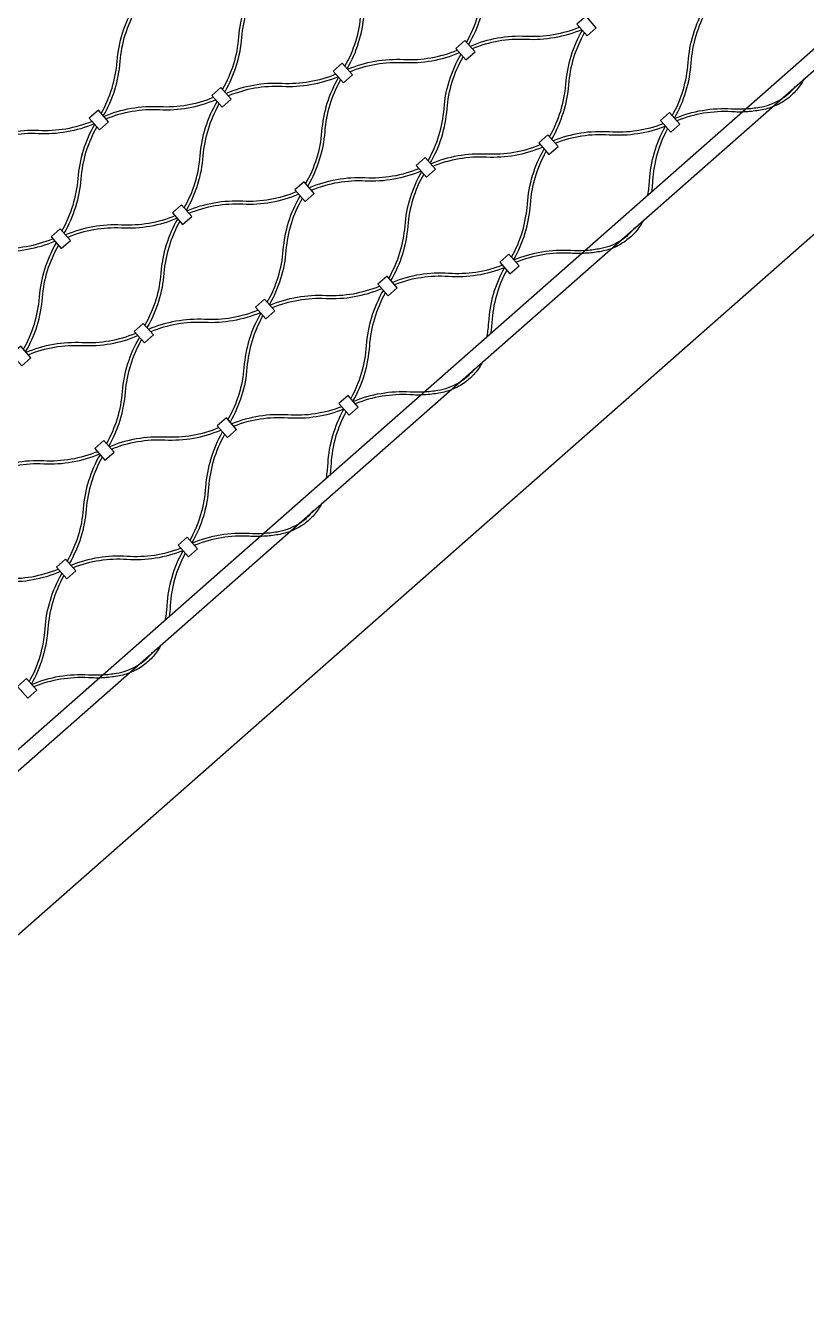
# Model space of a CAD drawing. Header units: millimetres. Extents: x 832728086 to 834530684, y 817551485 to 818349469.
# Drawn here: x 834420101 to 834420487, y 817817777 to 817818410 of the extents above; entities that cross this region are included whole.
import ezdxf

# ---------------------------------------------------------------- set-up
doc = ezdxf.new("R2010")
doc.units = ezdxf.units.MM
doc.header["$LTSCALE"] = 100
doc.layers.add('056-Railing-l', color=6, linetype='Continuous', lineweight=25)
doc.layers.add('A-COLS', color=3, linetype='Continuous')
doc.layers.add('mesh- l', color=8, linetype='Continuous')

msp = doc.modelspace()

# ---------------------------------------------------------------- linework, layer by layer
at = {"layer": '056-Railing-l'}
for points in [[(834419902.8527, 817817881.3366), (834421009.8148, 817818855.5461)], [(834419908.138, 817817875.3311), (834421015.1, 817818849.5406)]]:
    msp.add_lwpolyline(points, dxfattribs=at)
at = {"layer": 'A-COLS'}
msp.add_line((834424152.0256, 817821529.0111, 0.0052), (834419835.8825, 817817730.4819, 0.0052), dxfattribs=at)
at = {"layer": 'mesh- l'}
for points in [[(834420335.0137, 817818454.5942, 0.05643381), (834420329.3221, 817818441.6482, 0.05608633), (834420326.6594, 817818427.7581, -0.05520174), (834420324.1263, 817818414.417, -0.05548959), (834420318.7288, 817818401.9573)], [(834420336.0806, 817818453.382, 0.05541212), (834420330.6967, 817818440.9339, 0.05509445), (834420328.1694, 817818427.6079, -0.0561917), (834420325.5007, 817818413.7028, -0.05650781), (834420319.7954, 817818400.7453)], [(834420258.6476, 817818390.0027, 0.05541212), (834420264.0315, 817818402.4509, 0.05509445), (834420266.5588, 817818415.7768, -0.0561917), (834420269.2274, 817818429.682, -0.05650781), (834420274.9328, 817818442.6394)], [(834420259.7144, 817818388.7905, 0.05643381), (834420265.406, 817818401.7365, 0.05608633), (834420268.0687, 817818415.6267, -0.05520174), (834420270.6018, 817818428.9677, -0.05548959), (834420275.9994, 817818441.4274)], [(834420214.3205, 817818431.2882, 0.05643381), (834420208.6289, 817818418.3422, 0.05608633), (834420205.9662, 817818404.452, -0.05520174), (834420203.4331, 817818391.111, -0.05548959), (834420198.0356, 817818378.6513)], [(834420215.3874, 817818430.076, 0.05541212), (834420210.0035, 817818417.6278, 0.05509445), (834420207.4762, 817818404.3019, -0.0561917), (834420204.8075, 817818390.3967, -0.05650781), (834420199.1022, 817818377.4393)], [(834420137.9544, 817818366.6967, 0.05541212), (834420143.3383, 817818379.1448, 0.05509445), (834420145.8656, 817818392.4708, -0.0561917), (834420148.5342, 817818406.3759, -0.05650781), (834420154.2396, 817818419.3333)], [(834420139.0212, 817818365.4845, 0.05643381), (834420144.7128, 817818378.4305, 0.05608633), (834420147.3755, 817818392.3206, -0.05520174), (834420149.9086, 817818405.6617, -0.05548959), (834420155.3062, 817818418.1214)], [(834420420.6751, 817818365.5559, 0.05501314), (834420426.0367, 817818378.2522, 0.05502564), (834420428.5002, 817818391.8122, -0.05608013), (834420431.1018, 817818405.9624, -0.05606721), (834420436.7823, 817818419.1808)], [(834420421.7478, 817818364.3371, 0.05606721), (834420427.4283, 817818377.5556, 0.05608013), (834420430.0298, 817818391.7057, -0.05502564), (834420432.4934, 817818405.2657, -0.05501314), (834420437.8549, 817818417.962)], [(834420374.8366, 817818409.3448, -0.05541212), (834420361.8053, 817818405.5861, -0.05509445), (834420348.2662, 817818404.7725, 0.0561917), (834420334.1347, 817818403.8922, 0.05650781), (834420320.5574, 817818399.8794)], [(834420375.9035, 817818408.1326, -0.05643381), (834420362.3392, 817818404.132, -0.05608633), (834420348.2233, 817818403.2557, 0.05520174), (834420334.6685, 817818402.4382, 0.05548959), (834420321.624, 817818398.6675)], [(834420376.1343, 817818407.8703, 0.05643381), (834420370.4427, 817818394.9243, 0.05608633), (834420367.7799, 817818381.0342, -0.05520174), (834420365.2468, 817818367.6931, -0.05548959), (834420359.8493, 817818355.2334)], [(834420377.2011, 817818406.6581, 0.05541212), (834420371.8172, 817818394.21, 0.05509445), (834420369.2899, 817818380.884, -0.0561917), (834420366.6213, 817818366.9789, -0.05650781), (834420360.9159, 817818354.0215)], [(834420259.9452, 817818388.5283, -0.05643381), (834420273.5095, 817818392.5288, -0.05608633), (834420287.6253, 817818393.4052, 0.05520174), (834420301.1801, 817818394.2226, 0.05548959), (834420314.2246, 817818397.9933)], [(834420261.012, 817818387.316, -0.05541212), (834420274.0433, 817818391.0747, -0.05509445), (834420287.5824, 817818391.8883, 0.0561917), (834420301.7139, 817818392.7686, 0.05650781), (834420315.2912, 817818396.7814)], [(834420299.7681, 817818343.2788, 0.05541212), (834420305.152, 817818355.727, 0.05509445), (834420307.6793, 817818369.0529, -0.0561917), (834420310.3479, 817818382.9581, -0.05650781), (834420316.0533, 817818395.9155)], [(834420300.8349, 817818342.0666, 0.05643381), (834420306.5265, 817818355.0126, 0.05608633), (834420309.1893, 817818368.9028, -0.05520174), (834420311.7224, 817818382.2439, -0.05548959), (834420317.1199, 817818394.7036)], [(834420254.1434, 817818386.0388, -0.05541212), (834420241.1121, 817818382.2801, -0.05509445), (834420227.573, 817818381.4665, 0.0561917), (834420213.4415, 817818380.5862, 0.05650781), (834420199.8642, 817818376.5734)], [(834420255.2103, 817818384.8265, -0.05643381), (834420241.646, 817818380.826, -0.05608633), (834420227.5301, 817818379.9497, 0.05520174), (834420213.9753, 817818379.1322, 0.05548959), (834420200.9308, 817818375.3615)], [(834420255.4411, 817818384.5643, 0.05643381), (834420249.7495, 817818371.6183, 0.05608633), (834420247.0867, 817818357.7281, -0.05520174), (834420244.5536, 817818344.3871, -0.05548959), (834420239.1561, 817818331.9274)], [(834420256.5079, 817818383.3521, 0.05541212), (834420251.124, 817818370.904, 0.05509445), (834420248.5967, 817818357.578, -0.0561917), (834420245.9281, 817818343.6728, -0.05650781), (834420240.2227, 817818330.7154)], [(834420421.8338, 817818364.2394, -0.05606931), (834420435.6615, 817818368.2122, -0.05608344), (834420450.0261, 817818369.0131, 0.02749376), (834420456.9272, 817818369.0036, 0.02749016), (834420463.7875, 817818369.7514, 0.04358453), (834420468.985, 817818371.0821, 0.04703204), (834420473.8548, 817818373.3258, 0.04662132), (834420478.078, 817818376.3339, 0.04736718), (834420481.6648, 817818380.0773)], [(834420485.9172, 817818383.8197, -0.05861222), (834420482.1103, 817818378.17, -0.05918417), (834420477.0917, 817818373.5642, -0.02931437), (834420474.1949, 817818371.725, -0.02849813), (834420471.105, 817818370.232, -0.02885982), (834420467.7595, 817818369.0658, -0.02750146), (834420464.3036, 817818368.2831, -0.0280161), (834420457.1439, 817818367.4799, -0.02801983), (834420449.9393, 817818367.4823, 0.05502888), (834420436.1775, 817818366.744, 0.05501523), (834420422.908, 817818363.022)], [(834420139.252, 817818365.2222, -0.05643381), (834420152.8163, 817818369.2228, -0.05608633), (834420166.9321, 817818370.0991, 0.05520174), (834420180.4869, 817818370.9166, 0.05548959), (834420193.5314, 817818374.6873)], [(834420140.3188, 817818364.01, -0.05541212), (834420153.3501, 817818367.7687, -0.05509445), (834420166.8892, 817818368.5823, 0.0561917), (834420181.0207, 817818369.4626, 0.05650781), (834420194.598, 817818373.4754)], [(834420179.0749, 817818319.9728, 0.05541212), (834420184.4588, 817818332.4209, 0.05509445), (834420186.9861, 817818345.7469, -0.0561917), (834420189.6547, 817818359.652, -0.05650781), (834420195.3601, 817818372.6095)], [(834420180.1417, 817818318.7606, 0.05643381), (834420185.8333, 817818331.7066, 0.05608633), (834420188.4961, 817818345.5967, -0.05520174), (834420191.0292, 817818358.9378, -0.05548959), (834420196.4267, 817818371.3975)], [(834420133.4502, 817818362.7327, -0.05541212), (834420120.4189, 817818358.9741, -0.05509445), (834420106.8798, 817818358.1604, 0.0561917), (834420092.7483, 817818357.2802, 0.05650781), (834420079.171, 817818353.2674)], [(834420134.5171, 817818361.5205, -0.05643381), (834420120.9528, 817818357.5199, -0.05608633), (834420106.8369, 817818356.6436, 0.05520174), (834420093.2821, 817818355.8261, 0.05548959), (834420080.2376, 817818352.0555)], [(834420134.7479, 817818361.2583, 0.05643381), (834420129.0563, 817818348.3122, 0.05608633), (834420126.3935, 817818334.4221, -0.05520174), (834420123.8604, 817818321.081, -0.05548959), (834420118.4629, 817818308.6213)], [(834420416.171, 817818361.5919, -0.05599755), (834420403.0719, 817818358.0622, -0.0550563), (834420389.5142, 817818357.5016, 0.05611313), (834420375.3634, 817818356.8865, 0.05708602), (834420361.7137, 817818353.1149)], [(834420417.2437, 817818360.3732, -0.05708602), (834420403.594, 817818356.6015, -0.05611313), (834420389.4432, 817818355.9864, 0.0550563), (834420375.8855, 817818355.4258, 0.05599755), (834420362.7864, 817818351.8961)], [(834420408.6069, 817818326.4378, 0.01408298), (834420409.0979, 817818329.8801, 0.01401475), (834420409.3948, 817818333.3445, -0.05610981), (834420411.785, 817818347.306, -0.05708383), (834420417.2437, 817818360.3732)], [(834420135.8147, 817818360.0461, 0.05541212), (834420130.4308, 817818347.5979, 0.05509445), (834420127.9035, 817818334.272, -0.0561917), (834420125.2349, 817818320.3668, -0.05650781), (834420119.5295, 817818307.4094)], [(834420418.3178, 817818359.1557, 0.05599537), (834420413.1684, 817818346.6042, 0.05505305), (834420410.9068, 817818333.2245, -0.01031216), (834420410.7023, 817818330.6104, -0.0103492), (834420410.3899, 817818328.007)], [(834420301.0657, 817818341.8044, -0.05643381), (834420314.63, 817818345.805, -0.05608633), (834420328.7458, 817818346.6813, 0.05520174), (834420342.3007, 817818347.4987, 0.05548959), (834420355.3452, 817818351.2694)], [(834420302.1325, 817818340.5922, -0.05541212), (834420315.1639, 817818344.3508, -0.05509445), (834420328.7029, 817818345.1644, 0.0561917), (834420342.8345, 817818346.0447, 0.05650781), (834420356.4118, 817818350.0575)], [(834420341.1025, 817818295.526, 0.05501314), (834420346.464, 817818308.2223, 0.05502564), (834420348.9276, 817818321.7823, -0.05608013), (834420351.5291, 817818335.9324, -0.05606721), (834420357.2096, 817818349.1509)], [(834420342.1751, 817818294.3072, 0.05606721), (834420347.8556, 817818307.5257, 0.05608013), (834420350.4572, 817818321.6758, -0.05502564), (834420352.9207, 817818335.2358, -0.05501314), (834420358.2823, 817818347.9321)], [(834420295.264, 817818339.3149, -0.05541212), (834420282.2326, 817818335.5562, -0.05509445), (834420268.6936, 817818334.7426, 0.0561917), (834420254.562, 817818333.8623, 0.05650781), (834420240.9847, 817818329.8495)], [(834420296.3308, 817818338.1026, -0.05643381), (834420282.7665, 817818334.1021, -0.05608633), (834420268.6507, 817818333.2258, 0.05520174), (834420255.0958, 817818332.4083, 0.05548959), (834420242.0513, 817818328.6376)], [(834420296.5616, 817818337.8404, 0.05643381), (834420290.87, 817818324.8944, 0.05608633), (834420288.2072, 817818311.0043, -0.05520174), (834420285.6741, 817818297.6632, -0.05548959), (834420280.2766, 817818285.2035)], [(834420297.6284, 817818336.6282, 0.05541212), (834420292.2445, 817818324.1801, 0.05509445), (834420289.7172, 817818310.8541, -0.0561917), (834420287.0486, 817818296.949, -0.05650781), (834420281.3432, 817818283.9915)], [(834420180.3725, 817818318.4984, -0.05643381), (834420193.9368, 817818322.4989, -0.05608633), (834420208.0526, 817818323.3752, 0.05520174), (834420221.6075, 817818324.1927, 0.05548959), (834420234.652, 817818327.9634)], [(834420181.4393, 817818317.2861, -0.05541212), (834420194.4707, 817818321.0448, -0.05509445), (834420208.0097, 817818321.8584, 0.0561917), (834420222.1413, 817818322.7387, 0.05650781), (834420235.7186, 817818326.7515)], [(834420220.1954, 817818273.2489, 0.05541212), (834420225.5793, 817818285.697, 0.05509445), (834420228.1066, 817818299.023, -0.0561917), (834420230.7752, 817818312.9282, -0.05650781), (834420236.4806, 817818325.8856)], [(834420221.2622, 817818272.0367, 0.05643381), (834420226.9538, 817818284.9827, 0.05608633), (834420229.6166, 817818298.8729, -0.05520174), (834420232.1497, 817818312.2139, -0.05548959), (834420237.5472, 817818324.6736)], [(834420174.5708, 817818316.0088, -0.05541212), (834420161.5394, 817818312.2502, -0.05509445), (834420148.0004, 817818311.4366, 0.0561917), (834420133.8689, 817818310.5563, 0.05650781), (834420120.2915, 817818306.5435)], [(834420175.6376, 817818314.7966, -0.05643381), (834420162.0733, 817818310.796, -0.05608633), (834420147.9575, 817818309.9197, 0.05520174), (834420134.4027, 817818309.1023, 0.05548959), (834420121.3581, 817818305.3316)], [(834420175.8684, 817818314.5344, 0.05643381), (834420170.1768, 817818301.5884, 0.05608633), (834420167.514, 817818287.6982, -0.05520174), (834420164.9809, 817818274.3572, -0.05548959), (834420159.5834, 817818261.8975)], [(834420176.9352, 817818313.3222, 0.05541212), (834420171.5513, 817818300.874, 0.05509445), (834420169.024, 817818287.5481, -0.0561917), (834420166.3554, 817818273.6429, -0.05650781), (834420160.65, 817818260.6855)], [(834420342.2612, 817818294.2095, -0.05606931), (834420356.0888, 817818298.1823, -0.05608344), (834420370.4535, 817818298.9832, 0.02749376), (834420377.3545, 817818298.9737, 0.02749016), (834420384.2149, 817818299.7214, 0.04358453), (834420389.4123, 817818301.0521, 0.04703204), (834420394.2821, 817818303.2958, 0.04662132), (834420398.5054, 817818306.304, 0.04736718), (834420402.0921, 817818310.0474)], [(834420406.3445, 817818313.7898, -0.05861222), (834420402.5376, 817818308.1401, -0.05918417), (834420397.5191, 817818303.5343, -0.02931437), (834420394.6222, 817818301.6951, -0.02849813), (834420391.5323, 817818300.2021, -0.02885982), (834420388.1868, 817818299.0359, -0.02750146), (834420384.7309, 817818298.2532, -0.0280161), (834420377.5712, 817818297.45, -0.02801983), (834420370.3667, 817818297.4523, 0.05502888), (834420356.6048, 817818296.714, 0.05501523), (834420343.3353, 817818292.9921)], [(834420059.6793, 817818295.1923, -0.05643381), (834420073.2436, 817818299.1929, -0.05608633), (834420087.3595, 817818300.0692, 0.05520174), (834420100.9143, 817818300.8867, 0.05548959), (834420113.9588, 817818304.6574)], [(834420060.7461, 817818293.9801, -0.05541212), (834420073.7775, 817818297.7388, -0.05509445), (834420087.3165, 817818298.5524, 0.0561917), (834420101.4481, 817818299.4326, 0.05650781), (834420115.0254, 817818303.4454)], [(834420099.5022, 817818249.9429, 0.05541212), (834420104.8861, 817818262.391, 0.05509445), (834420107.4134, 817818275.717, -0.0561917), (834420110.082, 817818289.6221, -0.05650781), (834420115.7874, 817818302.5795)], [(834420100.569, 817818248.7307, 0.05643381), (834420106.2606, 817818261.6767, 0.05608633), (834420108.9234, 817818275.5668, -0.05520174), (834420111.4565, 817818288.9079, -0.05548959), (834420116.854, 817818301.3676)], [(834420336.5984, 817818291.562, -0.05599755), (834420323.4992, 817818288.0323, -0.0550563), (834420309.9416, 817818287.4717, 0.05611313), (834420295.7907, 817818286.8566, 0.05708602), (834420282.1411, 817818283.085)], [(834420337.671, 817818290.3432, -0.05708602), (834420324.0214, 817818286.5716, -0.05611313), (834420309.8705, 817818285.9565, 0.0550563), (834420296.3128, 817818285.3959, 0.05599755), (834420283.2137, 817818281.8662)], [(834420329.0343, 817818256.4079, 0.01408298), (834420329.5252, 817818259.8502, 0.01401475), (834420329.8221, 817818263.3146, -0.05610981), (834420332.2123, 817818277.2761, -0.05708383), (834420337.671, 817818290.3432)], [(834420338.7451, 817818289.1258, 0.05599537), (834420333.5957, 817818276.5743, 0.05505305), (834420331.3341, 817818263.1945, -0.01031216), (834420331.1296, 817818260.5805, -0.0103492), (834420330.8173, 817818257.9771)], [(834420221.493, 817818271.7745, -0.05643381), (834420235.0573, 817818275.775, -0.05608633), (834420249.1732, 817818276.6514, 0.05520174), (834420262.728, 817818277.4688, 0.05548959), (834420275.7725, 817818281.2395)], [(834420222.5599, 817818270.5622, -0.05541212), (834420235.5912, 817818274.3209, -0.05509445), (834420249.1303, 817818275.1345, 0.0561917), (834420263.2618, 817818276.0148, 0.05650781), (834420276.8391, 817818280.0276)], [(834420261.5298, 817818225.4961, 0.05501314), (834420266.8913, 817818238.1924, 0.05502564), (834420269.3549, 817818251.7524, -0.05608013), (834420271.9564, 817818265.9025, -0.05606721), (834420277.637, 817818279.121)], [(834420262.6024, 817818224.2773, 0.05606721), (834420268.283, 817818237.4957, 0.05608013), (834420270.8845, 817818251.6459, -0.05502564), (834420273.348, 817818265.2059, -0.05501314), (834420278.7096, 817818277.9022)], [(834420215.6913, 817818269.285, -0.05541212), (834420202.66, 817818265.5263, -0.05509445), (834420189.1209, 817818264.7127, 0.0561917), (834420174.9894, 817818263.8324, 0.05650781), (834420161.4121, 817818259.8196)], [(834420216.7581, 817818268.0727, -0.05643381), (834420203.1938, 817818264.0722, -0.05608633), (834420189.078, 817818263.1958, 0.05520174), (834420175.5232, 817818262.3784, 0.05548959), (834420162.4787, 817818258.6077)], [(834420216.9889, 817818267.8105, 0.05643381), (834420211.2973, 817818254.8645, 0.05608633), (834420208.6346, 817818240.9743, -0.05520174), (834420206.1015, 817818227.6333, -0.05548959), (834420200.7039, 817818215.1736)], [(834420218.0558, 817818266.5983, 0.05541212), (834420212.6718, 817818254.1502, 0.05509445), (834420210.1445, 817818240.8242, -0.0561917), (834420207.4759, 817818226.919, -0.05650781), (834420201.7705, 817818213.9616)], [(834420100.7998, 817818248.4684, -0.05643381), (834420114.3641, 817818252.469, -0.05608633), (834420128.48, 817818253.3453, 0.05520174), (834420142.0348, 817818254.1628, 0.05548959), (834420155.0793, 817818257.9335)], [(834420101.8667, 817818247.2562, -0.05541212), (834420114.898, 817818251.0149, -0.05509445), (834420128.4371, 817818251.8285, 0.0561917), (834420142.5686, 817818252.7088, 0.05650781), (834420156.1459, 817818256.7216)], [(834420140.6227, 817818203.219, 0.05541212), (834420146.0066, 817818215.6671, 0.05509445), (834420148.5339, 817818228.9931, -0.0561917), (834420151.2026, 817818242.8982, -0.05650781), (834420156.9079, 817818255.8557)], [(834420141.6896, 817818202.0068, 0.05643381), (834420147.3812, 817818214.9528, 0.05608633), (834420150.0439, 817818228.8429, -0.05520174), (834420152.577, 817818242.184, -0.05548959), (834420157.9745, 817818254.6437)], [(834420262.6885, 817818224.1796, -0.05606931), (834420276.5161, 817818228.1524, -0.05608344), (834420290.8808, 817818228.9533, 0.02749376), (834420297.7818, 817818228.9438, 0.02749016), (834420304.6422, 817818229.6915, 0.04358453), (834420309.8397, 817818231.0222, 0.04703204), (834420314.7094, 817818233.2659, 0.04662132), (834420318.9327, 817818236.2741, 0.04736718), (834420322.5194, 817818240.0175)], [(834420326.7718, 817818243.7599, -0.05861222), (834420322.9649, 817818238.1102, -0.05918417), (834420317.9464, 817818233.5044, -0.02931437), (834420315.0496, 817818231.6652, -0.02849813), (834420311.9597, 817818230.1722, -0.02885982), (834420308.6142, 817818229.006, -0.02750146), (834420305.1582, 817818228.2233, -0.0280161), (834420297.9986, 817818227.4201, -0.02801983), (834420290.794, 817818227.4224, 0.05502888), (834420277.0322, 817818226.6841, 0.05501523), (834420263.7626, 817818222.9621)], [(834420257.0257, 817818221.5321, -0.05599755), (834420243.9265, 817818218.0024, -0.0550563), (834420230.3689, 817818217.4418, 0.05611313), (834420216.218, 817818216.8267, 0.05708602), (834420202.5684, 817818213.055)], [(834420258.0983, 817818220.3133, -0.05708602), (834420244.4487, 817818216.5417, -0.05611313), (834420230.2978, 817818215.9266, 0.0550563), (834420216.7402, 817818215.366, 0.05599755), (834420203.641, 817818211.8363)], [(834420249.4616, 817818186.378, 0.01408298), (834420249.9525, 817818189.8203, 0.01401475), (834420250.2494, 817818193.2847, -0.05610981), (834420252.6397, 817818207.2462, -0.05708383), (834420258.0983, 817818220.3133)], [(834420259.1724, 817818219.0959, 0.05599537), (834420254.0231, 817818206.5444, 0.05505305), (834420251.7614, 817818193.1646, -0.01031216), (834420251.5569, 817818190.5506, -0.0103492), (834420251.2446, 817818187.9472)], [(834420141.9203, 817818201.7446, -0.05643381), (834420155.4846, 817818205.7451, -0.05608633), (834420169.6005, 817818206.6214, 0.05520174), (834420183.1553, 817818207.4389, 0.05548959), (834420196.1998, 817818211.2096)], [(834420142.9872, 817818200.5323, -0.05541212), (834420156.0185, 817818204.291, -0.05509445), (834420169.5576, 817818205.1046, 0.0561917), (834420183.6891, 817818205.9849, 0.05650781), (834420197.2664, 817818209.9977)], [(834420181.9571, 817818155.4661, 0.05501314), (834420187.3187, 817818168.1625, 0.05502564), (834420189.7822, 817818181.7224, -0.05608013), (834420192.3837, 817818195.8726, -0.05606721), (834420198.0643, 817818209.0911)], [(834420183.0297, 817818154.2474, 0.05606721), (834420188.7103, 817818167.4658, 0.05608013), (834420191.3118, 817818181.616, -0.05502564), (834420193.7754, 817818195.176, -0.05501314), (834420199.1369, 817818207.8723)], [(834420136.1186, 817818199.255, -0.05541212), (834420123.0873, 817818195.4964, -0.05509445), (834420109.5482, 817818194.6828, 0.0561917), (834420095.4167, 817818193.8025, 0.05650781), (834420081.8394, 817818189.7897)], [(834420137.1855, 817818198.0428, -0.05643381), (834420123.6212, 817818194.0422, -0.05608633), (834420109.5053, 817818193.1659, 0.05520174), (834420095.9505, 817818192.3485, 0.05548959), (834420082.906, 817818188.5778)], [(834420137.4162, 817818197.7806, 0.05643381), (834420131.7246, 817818184.8346, 0.05608633), (834420129.0619, 817818170.9444, -0.05520174), (834420126.5288, 817818157.6033, -0.05548959), (834420121.1313, 817818145.1436)], [(834420138.4831, 817818196.5684, 0.05541212), (834420133.0991, 817818184.1202, 0.05509445), (834420130.5719, 817818170.7943, -0.0561917), (834420127.9032, 817818156.8891, -0.05650781), (834420122.1978, 817818143.9317)], [(834420247.1992, 817818173.73, -0.05861222), (834420243.3923, 817818168.0803, -0.05918417), (834420238.3737, 817818163.4745, -0.02931437), (834420235.4769, 817818161.6353, -0.02849813), (834420232.387, 817818160.1423, -0.02885982), (834420229.0415, 817818158.9761, -0.02750146), (834420225.5855, 817818158.1934, -0.0280161), (834420218.4259, 817818157.3902, -0.02801983), (834420211.2213, 817818157.3925, 0.05502888), (834420197.4595, 817818156.6542, 0.05501523), (834420184.19, 817818152.9322)], [(834420183.1158, 817818154.1497, -0.05606931), (834420196.9435, 817818158.1224, -0.05608344), (834420211.3081, 817818158.9234, 0.02749376), (834420218.2091, 817818158.9139, 0.02749016), (834420225.0695, 817818159.6616, 0.04358453), (834420230.267, 817818160.9923, 0.04703204), (834420235.1367, 817818163.236, 0.04662132), (834420239.36, 817818166.2442, 0.04736718), (834420242.9468, 817818169.9876)], [(834420177.453, 817818151.5022, -0.05599755), (834420164.3538, 817818147.9725, -0.0550563), (834420150.7962, 817818147.4118, 0.05611313), (834420136.6453, 817818146.7968, 0.05708602), (834420122.9957, 817818143.0251)], [(834420178.5256, 817818150.2834, -0.05708602), (834420164.876, 817818146.5117, -0.05611313), (834420150.7251, 817818145.8967, 0.0550563), (834420137.1675, 817818145.336, 0.05599755), (834420124.0683, 817818141.8063)], [(834420169.8889, 817818116.3481, 0.01408298), (834420170.3799, 817818119.7904, 0.01401475), (834420170.6767, 817818123.2548, -0.05610981), (834420173.067, 817818137.2163, -0.05708383), (834420178.5256, 817818150.2834)], [(834420179.5998, 817818149.066, 0.05599537), (834420174.4504, 817818136.5145, 0.05505305), (834420172.1888, 817818123.1347, -0.01031216), (834420171.9842, 817818120.5207, -0.0103492), (834420171.6719, 817818117.9173)], [(834420062.3477, 817818131.7146, -0.05643381), (834420075.9119, 817818135.7152, -0.05608633), (834420090.0278, 817818136.5915, 0.05520174), (834420103.5826, 817818137.409, 0.05548959), (834420116.6271, 817818141.1797)], [(834420063.4145, 817818130.5024, -0.05541212), (834420076.4458, 817818134.2611, -0.05509445), (834420089.9849, 817818135.0747, 0.0561917), (834420104.1164, 817818135.955, 0.05650781), (834420117.6937, 817818139.9678)], [(834420102.3844, 817818085.4362, 0.05501314), (834420107.746, 817818098.1326, 0.05502564), (834420110.2095, 817818111.6925, -0.05608013), (834420112.8111, 817818125.8427, -0.05606721), (834420118.4916, 817818139.0612)], [(834420103.4571, 817818084.2174, 0.05606721), (834420109.1376, 817818097.4359, 0.05608013), (834420111.7391, 817818111.5861, -0.05502564), (834420114.2027, 817818125.1461, -0.05501314), (834420119.5642, 817818137.8424)], [(834420167.6265, 817818103.7001, -0.05861222), (834420163.8196, 817818098.0504, -0.05918417), (834420158.801, 817818093.4446, -0.02931437), (834420155.9042, 817818091.6053, -0.02849813), (834420152.8143, 817818090.1124, -0.02885982), (834420149.4688, 817818088.9462, -0.02750146), (834420146.0129, 817818088.1635, -0.0280161), (834420138.8532, 817818087.3602, -0.02801983), (834420131.6486, 817818087.3626, 0.05502888), (834420117.8868, 817818086.6243, 0.05501523), (834420104.6173, 817818082.9023)], [(834420103.5431, 817818084.1198, -0.05606931), (834420117.3708, 817818088.0925, -0.05608344), (834420131.7354, 817818088.8935, 0.02749376), (834420138.6365, 817818088.884, 0.02749016), (834420145.4968, 817818089.6317, 0.04358453), (834420150.6943, 817818090.9624, 0.04703204), (834420155.564, 817818093.2061, 0.04662132), (834420159.7873, 817818096.2143, 0.04736718), (834420163.3741, 817818099.9576)]]:
    msp.add_lwpolyline(points, format="xyb", dxfattribs=at)
for points in [[(834420383.0551, 817818409.0883), (834420377.9909, 817818414.8425), (834420373.4868, 817818410.8786), (834420378.5509, 817818405.1243)], [(834420323.0121, 817818397.0903), (834420317.9479, 817818402.8445), (834420313.4438, 817818398.8806), (834420318.508, 817818393.1263)], [(834420262.3619, 817818385.7823), (834420257.2977, 817818391.5365), (834420252.7936, 817818387.5725), (834420257.8578, 817818381.8183)], [(834420202.3189, 817818373.7842), (834420197.2547, 817818379.5385), (834420192.7506, 817818375.5745), (834420197.8148, 817818369.8203)], [(834420141.6687, 817818362.4762), (834420136.6045, 817818368.2305), (834420132.1004, 817818364.2665), (834420137.1646, 817818358.5123)], [(834420414.8248, 817818363.1216), (834420419.8889, 817818357.3674), (834420424.3931, 817818361.3314), (834420419.3289, 817818367.0856)], [(834420354.5643, 817818352.1567), (834420359.6285, 817818346.4024), (834420364.1326, 817818350.3664), (834420359.0685, 817818356.1206)], [(834420364.1326, 817818350.3664), (834420359.0685, 817818356.1206), (834420354.5643, 817818352.1567), (834420359.6285, 817818346.4024)], [(834420303.4824, 817818339.0584), (834420298.4182, 817818344.8126), (834420293.9141, 817818340.8487), (834420298.9783, 817818335.0944)], [(834420243.4394, 817818327.0604), (834420238.3753, 817818332.8146), (834420233.8711, 817818328.8506), (834420238.9353, 817818323.0964)], [(834420182.7892, 817818315.7523), (834420177.725, 817818321.5066), (834420173.2209, 817818317.5426), (834420178.2851, 817818311.7884)], [(834420122.7462, 817818303.7543), (834420117.6821, 817818309.5086), (834420113.1779, 817818305.5446), (834420118.2421, 817818299.7904)], [(834420335.2521, 817818293.0917), (834420340.3163, 817818287.3375), (834420344.8204, 817818291.3014), (834420339.7562, 817818297.0557)], [(834420274.9917, 817818282.1267), (834420280.0558, 817818276.3725), (834420284.5599, 817818280.3365), (834420279.4958, 817818286.0907)], [(834420284.5599, 817818280.3365), (834420279.4958, 817818286.0907), (834420274.9917, 817818282.1267), (834420280.0558, 817818276.3725)], [(834420223.9097, 817818269.0285), (834420218.8456, 817818274.7827), (834420214.3414, 817818270.8187), (834420219.4056, 817818265.0645)], [(834420163.8667, 817818257.0304), (834420158.8026, 817818262.7847), (834420154.2985, 817818258.8207), (834420159.3626, 817818253.0665)], [(834420103.2165, 817818245.7224), (834420098.1524, 817818251.4767), (834420093.6482, 817818247.5127), (834420098.7124, 817818241.7585)], [(834420103.2165, 817818245.7224), (834420098.1524, 817818251.4767), (834420093.6482, 817818247.5127), (834420098.7124, 817818241.7585)], [(834420255.6794, 817818223.0618), (834420260.7436, 817818217.3076), (834420265.2477, 817818221.2715), (834420260.1835, 817818227.0258)], [(834420195.419, 817818212.0968), (834420200.4831, 817818206.3426), (834420204.9873, 817818210.3066), (834420199.9231, 817818216.0608)], [(834420204.9873, 817818210.3066), (834420199.9231, 817818216.0608), (834420195.419, 817818212.0968), (834420200.4831, 817818206.3426)], [(834420144.337, 817818198.9985), (834420139.2729, 817818204.7528), (834420134.7688, 817818200.7888), (834420139.8329, 817818195.0346)], [(834420144.337, 817818198.9985), (834420139.2729, 817818204.7528), (834420134.7688, 817818200.7888), (834420139.8329, 817818195.0346)], [(834420176.1068, 817818153.0319), (834420181.1709, 817818147.2777), (834420185.675, 817818151.2416), (834420180.6109, 817818156.9958)], [(834420115.8463, 817818142.0669), (834420120.9105, 817818136.3127), (834420125.4146, 817818140.2766), (834420120.3504, 817818146.0309)], [(834420125.4146, 817818140.2766), (834420120.3504, 817818146.0309), (834420115.8463, 817818142.0669), (834420120.9105, 817818136.3127)], [(834420096.5341, 817818083.002), (834420101.5982, 817818077.2477), (834420106.1023, 817818081.2117), (834420101.0382, 817818086.9659)]]:
    msp.add_lwpolyline(points, close=True, dxfattribs=at)
for points in [[(834420317.9479, 817818402.8445), (834420313.4438, 817818398.8806)], [(834420313.4438, 817818398.8806), (834420318.508, 817818393.1263)], [(834420323.0121, 817818397.0903), (834420317.9479, 817818402.8445)], [(834420318.508, 817818393.1263), (834420323.0121, 817818397.0903)], [(834420197.2547, 817818379.5385), (834420192.7506, 817818375.5745)], [(834420202.3189, 817818373.7842), (834420197.2547, 817818379.5385)], [(834420192.7506, 817818375.5745), (834420197.8148, 817818369.8203)], [(834420197.8148, 817818369.8203), (834420202.3189, 817818373.7842)], [(834420238.3753, 817818332.8146), (834420233.8711, 817818328.8506)], [(834420233.8711, 817818328.8506), (834420238.9353, 817818323.0964)], [(834420243.4394, 817818327.0604), (834420238.3753, 817818332.8146)], [(834420238.9353, 817818323.0964), (834420243.4394, 817818327.0604)], [(834420117.6821, 817818309.5086), (834420113.1779, 817818305.5446)], [(834420113.1779, 817818305.5446), (834420118.2421, 817818299.7904)], [(834420122.7462, 817818303.7543), (834420117.6821, 817818309.5086)], [(834420118.2421, 817818299.7904), (834420122.7462, 817818303.7543)], [(834420158.8026, 817818262.7847), (834420154.2985, 817818258.8207)], [(834420163.8667, 817818257.0304), (834420158.8026, 817818262.7847)], [(834420154.2985, 817818258.8207), (834420159.3626, 817818253.0665)], [(834420159.3626, 817818253.0665), (834420163.8667, 817818257.0304)]]:
    msp.add_lwpolyline(points, dxfattribs=at)

doc.saveas('drawing.dxf')
